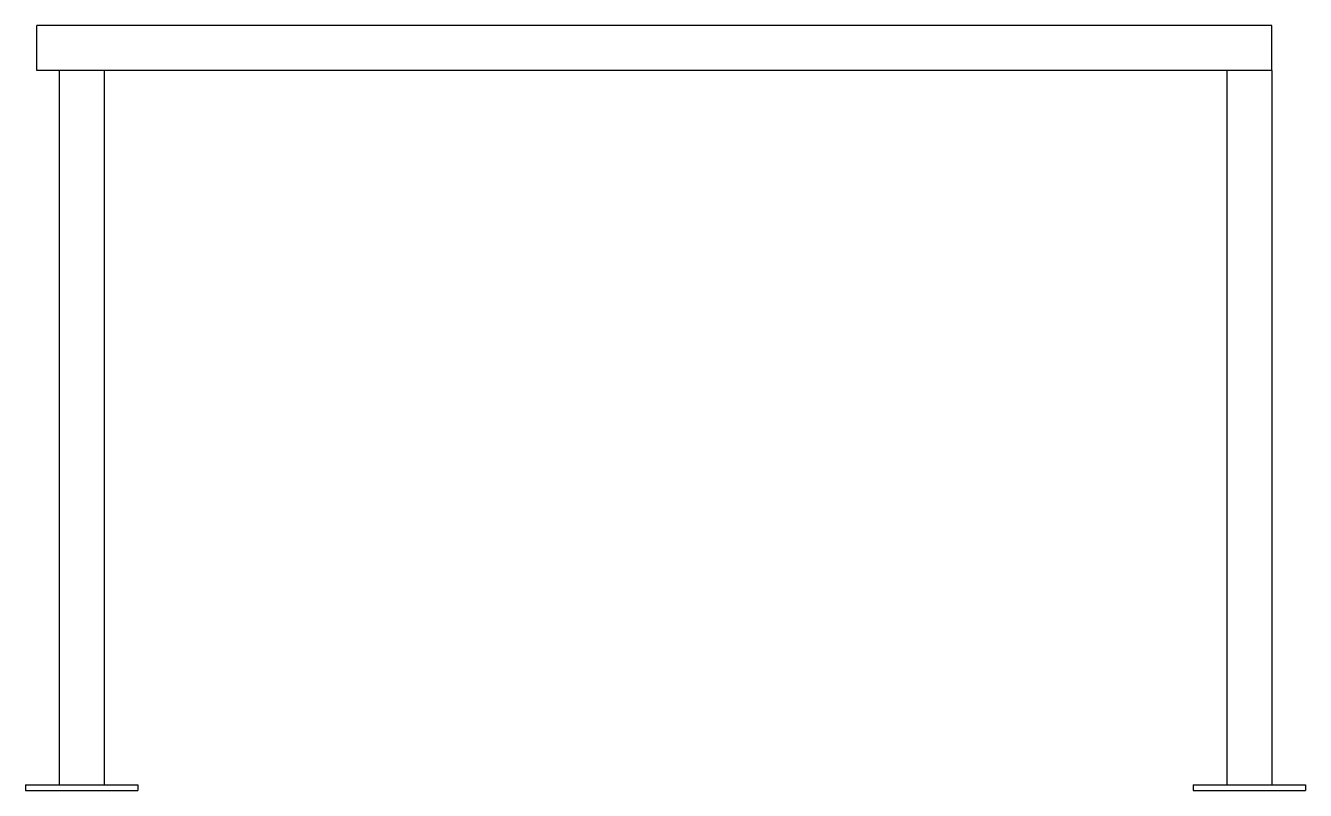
# Model space of a CAD drawing. Extents: x -4509 to 1191, y 0 to 3405.
import ezdxf

# ---------------------------------------------------------------- set-up
doc = ezdxf.new("R2010")
doc.units = 0
doc.layers.get('0').update_dxf_attribs({"linetype": 'CONTINUOUS'})

msp = doc.modelspace()

# ---------------------------------------------------------------- linework, layer by layer
at = {"color": 7, "linetype": 'CONTINUOUS'}
for p, q in [((1041.495882, 3404.999999), (-4458.504118, 3404.999999)), ((-4458.504118, 3204.999999), (-4458.504118, 3404.999999)), ((1041.495882, 3205), (1041.495882, 3405)), ((1041.495882, 3205), (-4458.504118, 3204.999999)), ((-4358.504118, 3204.999999), (-4358.504118, 25)), ((-4158.504118, 3204.999999), (-4158.504118, 25)), ((841.495882, 3205), (841.495882, 25.000001)), ((1041.495882, 3205), (1041.495882, 25.000001)), ((-4508.504118, 25), (-4508.504118, 0)), ((-4508.504118, 25), (-4008.504118, 25)), ((-4508.504118, 0), (-4008.504118, 0)), ((-4008.504118, 25), (-4008.504118, 0)), ((691.495882, 25.000001), (691.495882, 0.000001)), ((691.495882, 25.000001), (1191.495882, 25.000001)), ((691.495882, 0.000001), (1191.495882, 0.000001)), ((1191.495882, 25.000001), (1191.495882, 0.000001))]:
    msp.add_line(p, q, dxfattribs=at)

doc.saveas('drawing.dxf')
